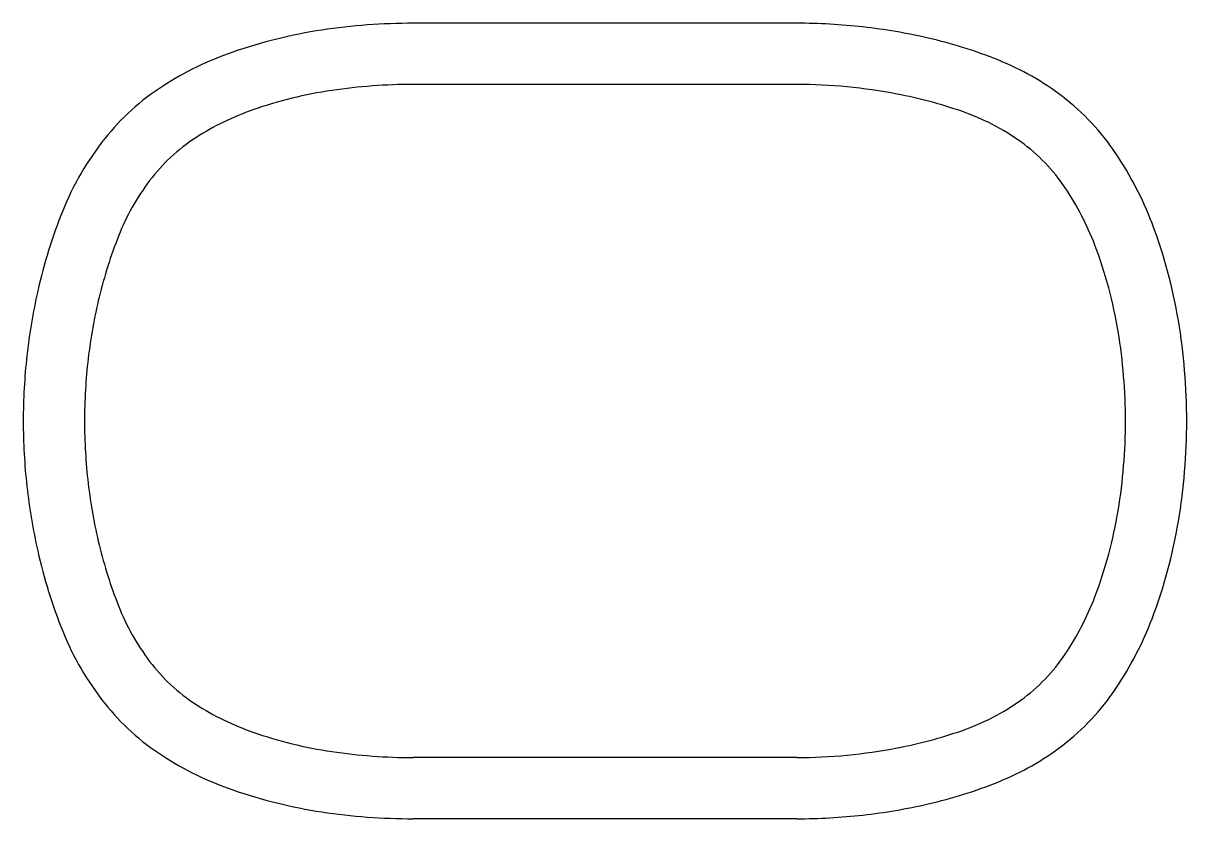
# Model space of a CAD drawing. Header units: millimetres. Extents: x -38 to 38, y 0 to 52.
import ezdxf

# ---------------------------------------------------------------- set-up
doc = ezdxf.new("R2010")
doc.units = ezdxf.units.MM
doc.layers.add('4', color=7, linetype='Continuous', true_color=0xffffff)

msp = doc.modelspace()

# ---------------------------------------------------------------- linework, layer by layer
at = {"layer": '4', "color": 51, "linetype": 'Continuous', "lineweight": 25}
for p, q in [((0, 52), (-12.531869, 52)), ((12.531869, 52), (0, 52)), ((0, 48), (-12.531869, 48)), ((12.531869, 48), (0, 48)), ((0, 4), (-12.531869, 4)), ((12.531869, 4), (0, 4)), ((0, 0), (-12.531869, 0)), ((12.531869, 0), (0, 0))]:
    msp.add_line(p, q, dxfattribs=at)
for centre, radius, start, end in [((-12.531869, 11.918004), 40.081996, 90, 98.568584), ((12.531869, 13.391923), 38.608077, 83.580022, 90), ((12.604272, 14.035381), 37.960558, 77.050769, 83.580022), ((-13.692041, 19.617834), 32.295253, 98.568584, 109.19247), ((14.227038, 21.092878), 30.718898, 68.033867, 77.050769), ((-17.221152, 29.75635), 21.560071, 109.19247, 122.817036), ((19.058638, 33.071889), 17.802201, 52.537561, 68.033867), ((-12.531869, 11.848896), 36.151104, 90, 98.4385), ((12.531869, 13.758269), 34.241731, 84.488947, 90), ((-20.413308, 34.706373), 15.670029, 122.817036, 141.484721), ((-13.679408, 19.584045), 28.331297, 98.4385, 109.193948), ((12.454557, 12.956973), 35.046748, 79.104293, 84.488947), ((13.235437, 17.013663), 30.915585, 70.985735, 79.104293), ((20.352321, 34.76014), 15.675277, 33.819785, 52.537561), ((-17.240199, 29.81272), 17.500553, 109.193948, 122.828791), ((18.460728, 32.176745), 14.877421, 54.20785, 70.985735), ((-17.921921, 32.723549), 18.854146, 141.484721, 158.13515), ((-20.343078, 34.622137), 11.777062, 122.828791, 142.975951), ((20.273012, 34.690263), 11.778688, 33.797455, 54.20785), ((14.455316, 30.80949), 22.773327, 20.875532, 33.819785), ((-17.456692, 32.445189), 15.392353, 142.975951, 158.481393), ((14.497301, 30.824133), 18.728925, 20.878808, 33.797455), ((-3.422381, 26.905102), 34.477557, 158.13515, 167.285608), ((4.806689, 27.129758), 33.099818, 9.461434, 20.875532), ((-3.602432, 26.982653), 30.284627, 158.481393, 166.397964), ((4.790546, 27.121597), 29.117855, 9.337779, 20.878808), ((0.527641, 26.013883), 38.526871, 167.285608, 173.653127), ((0.167716, 26.070416), 34.163568, 166.397964, 173.258026), ((-1.972508, 26), 39.972508, 0, 9.461434), ((-2.030435, 26), 36.030435, 360, 9.337779), ((0.652456, 26), 38.652456, 173.653127, 180), ((0.763376, 26), 34.763376, 173.258026, 180), ((0.652456, 26), 38.652456, 180, 186.346873), ((0.763376, 26), 34.763376, 180, 186.741974), ((-2.030435, 26), 36.030435, 350.662221, 360), ((-1.972508, 26), 39.972508, 350.538566, 0), ((0.527641, 25.986117), 38.526871, 186.346873, 192.714392), ((0.167716, 25.929584), 34.163568, 186.741974, 193.602036), ((4.790546, 24.878403), 29.117855, 339.121192, 350.662221), ((4.806689, 24.870242), 33.099818, 339.124468, 350.538566), ((-3.422381, 25.094898), 34.477557, 192.714392, 201.86485), ((-3.602432, 25.017347), 30.284627, 193.602036, 201.518607), ((14.497301, 21.175867), 18.728925, 326.202545, 339.121192), ((-17.456692, 19.554811), 15.392353, 201.518607, 217.024049), ((14.455316, 21.19051), 22.773327, 326.180215, 339.124468), ((-17.921921, 19.276451), 18.854146, 201.86485, 218.515279), ((20.273012, 17.309737), 11.778688, 305.79215, 326.202545), ((-20.343078, 17.377863), 11.777062, 217.024049, 237.171209), ((20.352321, 17.23986), 15.675277, 307.462439, 326.180215), ((18.460728, 19.823255), 14.877421, 289.014265, 305.79215), ((-20.413308, 17.293627), 15.670029, 218.515279, 237.182964), ((-17.240199, 22.18728), 17.500553, 237.171209, 250.806052), ((-13.679408, 32.415955), 28.331297, 250.806052, 261.5615), ((13.235437, 34.986337), 30.915585, 280.895707, 289.014265), ((12.454557, 39.043027), 35.046748, 275.511053, 280.895707), ((19.058638, 18.928111), 17.802201, 291.966133, 307.462439), ((-17.221152, 22.24365), 21.560071, 237.182964, 250.80753), ((-12.531869, 40.151104), 36.151104, 261.5615, 270), ((12.531869, 38.241731), 34.241731, 270, 275.511053), ((14.227038, 30.907122), 30.718898, 282.949231, 291.966133), ((-13.692041, 32.382166), 32.295253, 250.80753, 261.431416), ((12.604272, 37.964619), 37.960558, 276.419978, 282.949231), ((-12.531869, 40.081996), 40.081996, 261.431416, 270), ((12.531869, 38.608077), 38.608077, 270, 276.419978)]:
    msp.add_arc(centre, radius, start, end, dxfattribs=at)

doc.saveas('drawing.dxf')
